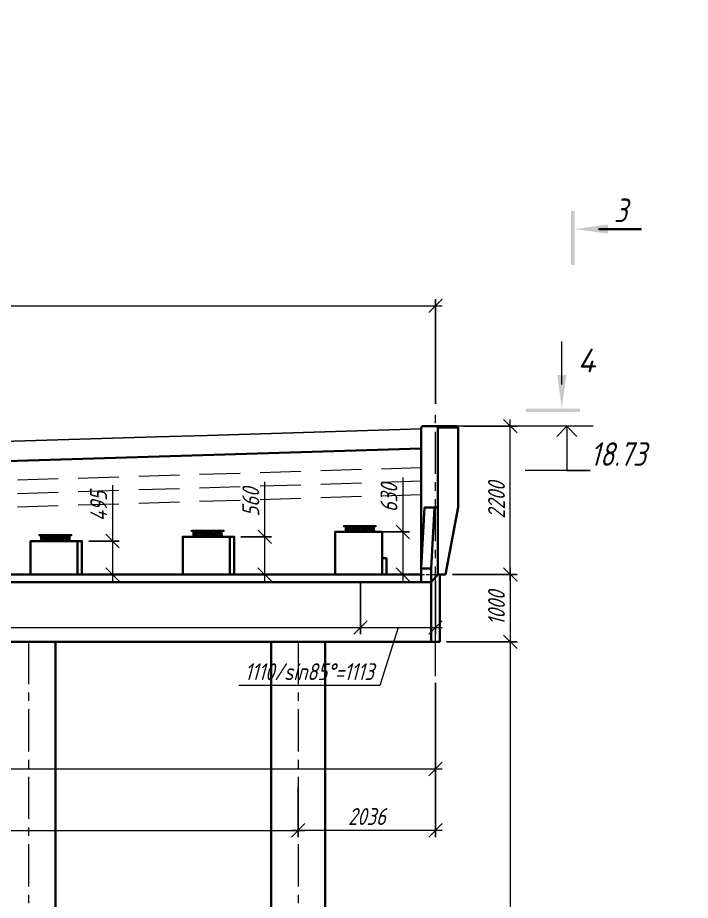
# Model space of a CAD drawing. Header units: millimetres. Extents: x 265754 to 14267433, y -6145605 to 2433772.
# Drawn here: x 7173453 to 7183429, y 828450 to 841540 of the extents above; entities that cross this region are included whole.
import ezdxf
from ezdxf import colors
from ezdxf.entities.mleader import LeaderData, LeaderLine
from ezdxf.enums import TextEntityAlignment as Align
from ezdxf.math import Vec2, Vec3

# ---------------------------------------------------------------- set-up
doc = ezdxf.new("R2010")
doc.units = ezdxf.units.MM
doc.linetypes.add('осевая', pattern=[2, 1.25, -0.25, 0.25, -0.25])
doc.linetypes.add('Штриховая', pattern=[3, 2, -1])
for name, color, linetype, lineweight in [('04_Невидимые', 3, 'Continuous', 13), ('1-Бетон', 106, 'Continuous', 35), ('ИС_TXT', 4, 'Continuous', 18), ('ИС_TXT_ЗГЛ', 1, 'Continuous', 35), ('ИС_Выноски', 3, 'Continuous', 18), ('ИС_Невид', 4, 'Штриховая', 18), ('ИС_ОПОР_Тон', 3, 'Continuous', 18), ('ИС_Ось', 3, 'осевая', 18), ('ИС_Размер', 3, 'Continuous', 18), ('ИС_Тонкая', 3, 'Continuous', 18), ('ИС_Штр', 3, 'Continuous', 9)]:
    doc.layers.add(name, color=color, linetype=linetype, lineweight=lineweight)
doc.layers.add('_Defpoints', color=8, linetype='Continuous', plot=False)
doc.styles.add('0', font='isocpeur.ttf', dxfattribs={"width": 0.8, "oblique": 15})
doc.styles.add('ISOCPEUR', font='isocpeur.ttf', dxfattribs={"width": 0.8, "oblique": 15, "height": 2.5})
doc.styles.add('Mis(m)', font='isocpeui.ttf')
doc.dimstyles.new('М100', dxfattribs={"dimscale": 100, "dimtxt": 2.5, "dimasz": 2, "dimexe": 1, "dimexo": 1, "dimgap": 0.8, "dimtad": 1, "dimdec": 0, "dimzin": 0, "dimdsep": 46, "dimtxsty": '0', "dimblk": 'OBLIQUE', "dimcen": 0.09, "dimdle": 1, "dimclrd": 256, "dimclre": 256, "dimclrt": 256, "dimadec": 4, "dimazin": 0, "dimtfac": 1, "dimtdec": 0, "dimtmove": 1, "dimatfit": 2, "dimfxl": 1, "dimtolj": 1, "dimtzin": 0, "dimlwd": -1, "dimarcsym": 0})

# ---------------------------------------------------------------- blocks, each defined once
blk = doc.blocks.new('*U1877')
blk.add_line((3.8, -1.16), (10.2, -1.16))
for points in [[(-0.25, 1.51), (0.25, 1.51), (-0.25, -6.49), (0.25, -6.49)], [(5.2, -0.5), (0.2, -1.16), (5.2, -1.16), (5.2, -1.82)]]:
    blk.add_solid(points)
at = {"style": '0', "oblique": 15, "width": 0.8}
for tag, p in [('ВЕРХ', (7.06, 1.62)), ('НИЗ', (7, -226.85))]:
    blk.add_attdef(tag, text='', height=3.5, dxfattribs=at).set_placement(p, align=Align.MIDDLE_CENTER)
blk = doc.blocks.new('*U1891')
at = {"layer": '1-Бетон'}
blk.add_line((400, -4250), (400, 4250), dxfattribs=at)
blk.add_lwpolyline([(400, -4250), (400, 4750), (-400, 4750), (-400, -4250), (400, -4250)], dxfattribs=at)
at = {"layer": 'ИС_Ось', "ltscale": 500}
blk.add_lwpolyline([(0, 4750), (0, -4250)], dxfattribs=at)
blk = doc.blocks.new('*U1892')
at = {"layer": '1-Бетон', "color": 0, "linetype": 'ByBlock', "lineweight": -2, "transparency": 16777216}
for p in [(0, 0), (4000, 0), (8000, 0), (12000, 0)]:
    blk.add_blockref('*U1891', p, dxfattribs=at)
blk = doc.blocks.new('_OBLIQUE')
at = {"color": 0, "linetype": 'ByBlock', "lineweight": -2}
blk.add_line((0.5, 0.5), (-0.5, -0.5), dxfattribs=at)
blk = doc.blocks.new('*D1898')
at = {"layer": 'Defpoints', "color": 0, "transparency": 16777216}
for p in [(7179715, 832283), (7178464, 823283), (7180759, 823283)]:
    blk.add_point(p, dxfattribs=at)
at = {"layer": 'ИС_Размер', "transparency": 16777216}
blk.add_line((7180759, 832383), (7180759, 823183), dxfattribs=at)
at = {"layer": 'ИС_Размер', "lineweight": -2, "transparency": 16777216}
for p, q in [((7179815, 832283), (7180859, 832283)), ((7178564, 823283), (7180859, 823283))]:
    blk.add_line(p, q, dxfattribs=at)
at = {"layer": 'ИС_Размер', "transparency": 16777216, "xscale": 200, "yscale": 200, "zscale": 200}
for p, rotation in [((7180759, 832283), 90), ((7180759, 823283), 270)]:
    blk.add_blockref('_OBLIQUE', p, dxfattribs=dict(at, rotation=rotation))
at = {"layer": 'ИС_Размер', "transparency": 16777216, "insert": (7180554, 827783), "char_height": 250, "attachment_point": 5, "rotation": 90, "style": '0'}
blk.add_mtext('\\A1;9000', dxfattribs=at)
blk = doc.blocks.new('*D1902')
at = {"layer": 'Defpoints', "color": 0, "transparency": 16777216}
for p in [(7179800, 833283), (7179715, 832283), (7180759, 832283)]:
    blk.add_point(p, dxfattribs=at)
at = {"layer": 'ИС_Размер', "transparency": 16777216}
blk.add_line((7180759, 833383), (7180759, 832183), dxfattribs=at)
at = {"layer": 'ИС_Размер', "lineweight": -2, "transparency": 16777216}
for p, q in [((7179900, 833283), (7180859, 833283)), ((7179815, 832283), (7180859, 832283))]:
    blk.add_line(p, q, dxfattribs=at)
at = {"layer": 'ИС_Размер', "transparency": 16777216, "xscale": 200, "yscale": 200, "zscale": 200}
for p, rotation in [((7180759, 833283), 90), ((7180759, 832283), 270)]:
    blk.add_blockref('_OBLIQUE', p, dxfattribs=dict(at, rotation=rotation))
at = {"layer": 'ИС_Размер', "transparency": 16777216, "insert": (7180554, 832783), "char_height": 250, "attachment_point": 5, "rotation": 90, "style": '0'}
blk.add_mtext('\\A1;1000', dxfattribs=at)
blk = doc.blocks.new('*D1951')
at = {"layer": 'Defpoints', "color": 0, "transparency": 16777216}
for p in [(7179964, 835482), (7180759, 835482), (7179800, 833283)]:
    blk.add_point(p, dxfattribs=at)
at = {"layer": 'ИС_Размер', "transparency": 16777216}
blk.add_line((7180759, 833183), (7180759, 835582), dxfattribs=at)
at = {"layer": 'ИС_Размер', "lineweight": -2, "transparency": 16777216}
for p, q in [((7180064, 835482), (7180859, 835482)), ((7179900, 833283), (7180859, 833283))]:
    blk.add_line(p, q, dxfattribs=at)
at = {"layer": 'ИС_Размер', "transparency": 16777216, "xscale": 200, "yscale": 200, "zscale": 200}
for p, rotation in [((7180759, 835482), 90), ((7180759, 833283), 270)]:
    blk.add_blockref('_OBLIQUE', p, dxfattribs=dict(at, rotation=rotation))
at = {"layer": 'ИС_Размер', "transparency": 16777216, "insert": (7180554, 834383), "char_height": 250, "attachment_point": 5, "rotation": 90, "style": '0'}
blk.add_mtext('\\A1;2200', dxfattribs=at)
blk = doc.blocks.new('*D1962')
at = {"layer": 'Defpoints', "color": 0, "transparency": 16777216}
for p in [(7174406, 833778), (7174406, 833283), (7174858, 833283)]:
    blk.add_point(p, dxfattribs=at)
at = {"layer": 'ИС_Размер', "transparency": 16777216}
for p, q in [((7174858, 834607), (7174858, 833778)), ((7174858, 833878), (7174858, 833183))]:
    blk.add_line(p, q, dxfattribs=at)
at = {"layer": 'ИС_Размер', "lineweight": -2, "transparency": 16777216}
for p, q in [((7174506, 833778), (7174958, 833778)), ((7174506, 833283), (7174958, 833283))]:
    blk.add_line(p, q, dxfattribs=at)
at = {"layer": 'ИС_Размер', "transparency": 16777216, "xscale": 200, "yscale": 200, "zscale": 200}
for p, rotation in [((7174858, 833778), 90), ((7174858, 833283), 270)]:
    blk.add_blockref('_OBLIQUE', p, dxfattribs=dict(at, rotation=rotation))
at = {"layer": 'ИС_Размер', "transparency": 16777216, "insert": (7174653, 834294), "char_height": 250, "attachment_point": 5, "rotation": 90, "style": '0'}
blk.add_mtext('\\A1;495', dxfattribs=at)
blk = doc.blocks.new('*D1963')
at = {"layer": 'Defpoints', "color": 0, "transparency": 16777216}
for p in [(7176665, 833843), (7176665, 833283), (7177116, 833283)]:
    blk.add_point(p, dxfattribs=at)
at = {"layer": 'ИС_Размер', "transparency": 16777216}
for p, q in [((7177116, 834658), (7177116, 833843)), ((7177116, 833943), (7177116, 833183))]:
    blk.add_line(p, q, dxfattribs=at)
at = {"layer": 'ИС_Размер', "lineweight": -2, "transparency": 16777216}
for p, q in [((7176765, 833843), (7177216, 833843)), ((7176765, 833283), (7177216, 833283))]:
    blk.add_line(p, q, dxfattribs=at)
at = {"layer": 'ИС_Размер', "transparency": 16777216, "xscale": 200, "yscale": 200, "zscale": 200}
for p, rotation in [((7177116, 833843), 90), ((7177116, 833283), 270)]:
    blk.add_blockref('_OBLIQUE', p, dxfattribs=dict(at, rotation=rotation))
at = {"layer": 'ИС_Размер', "transparency": 16777216, "insert": (7176911, 834354), "char_height": 250, "attachment_point": 5, "rotation": 90, "style": '0'}
blk.add_mtext('\\A1;560', dxfattribs=at)
blk = doc.blocks.new('*D1964')
at = {"layer": 'Defpoints', "color": 0, "transparency": 16777216}
for p in [(7178714, 833913), (7178714, 833283), (7179165, 833283)]:
    blk.add_point(p, dxfattribs=at)
at = {"layer": 'ИС_Размер', "transparency": 16777216}
for p, q in [((7179165, 834721), (7179165, 833913)), ((7179165, 834013), (7179165, 833183))]:
    blk.add_line(p, q, dxfattribs=at)
at = {"layer": 'ИС_Размер', "lineweight": -2, "transparency": 16777216}
for p, q in [((7178814, 833913), (7179265, 833913)), ((7178814, 833283), (7179265, 833283))]:
    blk.add_line(p, q, dxfattribs=at)
at = {"layer": 'ИС_Размер', "transparency": 16777216, "xscale": 200, "yscale": 200, "zscale": 200}
for p, rotation in [((7179165, 833913), 90), ((7179165, 833283), 270)]:
    blk.add_blockref('_OBLIQUE', p, dxfattribs=dict(at, rotation=rotation))
at = {"layer": 'ИС_Размер', "transparency": 16777216, "insert": (7178960, 834417), "char_height": 250, "attachment_point": 5, "rotation": 90, "style": '0'}
blk.add_mtext('\\A1;630', dxfattribs=at)
blk = doc.blocks.new('*D1990')
at = {"layer": 'Defpoints', "color": 0, "transparency": 16777216}
for p in [(7163840, 832283), (7179650, 831774), (7179650, 830398)]:
    blk.add_point(p, dxfattribs=at)
at = {"layer": 'ИС_Размер', "lineweight": -2, "transparency": 16777216}
for p, q in [((7163840, 832183), (7163840, 830298)), ((7179650, 831674), (7179650, 830298))]:
    blk.add_line(p, q, dxfattribs=at)
at = {"layer": 'ИС_Размер', "transparency": 16777216}
blk.add_line((7163740, 830398), (7179750, 830398), dxfattribs=at)
at = {"layer": 'ИС_Размер', "transparency": 16777216, "xscale": 200, "yscale": 200, "zscale": 200, "rotation": 180}
blk.add_blockref('_OBLIQUE', (7163840, 830398), dxfattribs=at)
at = {"layer": 'ИС_Размер', "transparency": 16777216, "xscale": 200, "yscale": 200, "zscale": 200}
blk.add_blockref('_OBLIQUE', (7179650, 830398), dxfattribs=at)
at = {"layer": 'ИС_Размер', "transparency": 16777216, "insert": (7171745, 830603), "char_height": 250, "attachment_point": 5, "style": '0'}
blk.add_mtext('\\A1;15810', dxfattribs=at)
blk = doc.blocks.new('*D1991')
at = {"layer": 'Defpoints', "color": 0, "transparency": 16777216}
for p in [(7165614, 830310), (7177614, 829792), (7177614, 829488)]:
    blk.add_point(p, dxfattribs=at)
at = {"layer": 'ИС_Размер', "lineweight": -2, "transparency": 16777216}
for p, q in [((7165614, 830210), (7165614, 829388)), ((7177614, 829692), (7177614, 829388))]:
    blk.add_line(p, q, dxfattribs=at)
at = {"layer": 'ИС_Размер', "transparency": 16777216}
blk.add_line((7165514, 829488), (7177714, 829488), dxfattribs=at)
at = {"layer": 'ИС_Размер', "transparency": 16777216, "xscale": 200, "yscale": 200, "zscale": 200, "rotation": 180}
blk.add_blockref('_OBLIQUE', (7165614, 829488), dxfattribs=at)
at = {"layer": 'ИС_Размер', "transparency": 16777216, "xscale": 200, "yscale": 200, "zscale": 200}
blk.add_blockref('_OBLIQUE', (7177614, 829488), dxfattribs=at)
at = {"layer": 'ИС_Размер', "transparency": 16777216, "insert": (7171614, 829693), "char_height": 250, "attachment_point": 5, "style": '0'}
blk.add_mtext('\\A1;3x4000=12000', dxfattribs=at)
blk = doc.blocks.new('*D1994')
at = {"layer": 'Defpoints', "color": 0, "transparency": 16777216}
for p in [(7164989, 833283), (7178537, 833283), (7178537, 832495)]:
    blk.add_point(p, dxfattribs=at)
at = {"layer": 'ИС_Размер', "lineweight": -2, "transparency": 16777216}
for p, q in [((7164989, 833183), (7164989, 832395)), ((7178537, 833183), (7178537, 832395))]:
    blk.add_line(p, q, dxfattribs=at)
at = {"layer": 'ИС_Размер', "transparency": 16777216}
blk.add_line((7164889, 832495), (7178637, 832495), dxfattribs=at)
at = {"layer": 'ИС_Размер', "transparency": 16777216, "xscale": 200, "yscale": 200, "zscale": 200, "rotation": 180}
blk.add_blockref('_OBLIQUE', (7164989, 832495), dxfattribs=at)
at = {"layer": 'ИС_Размер', "transparency": 16777216, "xscale": 200, "yscale": 200, "zscale": 200}
blk.add_blockref('_OBLIQUE', (7178537, 832495), dxfattribs=at)
at = {"layer": 'ИС_Размер', "transparency": 16777216, "insert": (7171763, 832725), "char_height": 250, "attachment_point": 5, "style": '0', "bg_fill": 3, "box_fill_scale": 1.1, "bg_fill_color": 256, "bg_fill_true_color": 13158600, "bg_fill_transparency": 0}
blk.add_mtext('\\A1;6x(2250/sin85%%D)=13548', dxfattribs=at)
blk = doc.blocks.new('*D1992')
at = {"layer": 'Defpoints', "color": 0, "transparency": 16777216}
for p in [(7179650, 831774), (7177614, 830232), (7177614, 829488)]:
    blk.add_point(p, dxfattribs=at)
at = {"layer": 'ИС_Размер', "lineweight": -2, "transparency": 16777216}
for p, q in [((7179650, 831674), (7179650, 829388)), ((7177614, 830132), (7177614, 829388))]:
    blk.add_line(p, q, dxfattribs=at)
at = {"layer": 'ИС_Размер', "transparency": 16777216}
blk.add_line((7179750, 829488), (7177514, 829488), dxfattribs=at)
at = {"layer": 'ИС_Размер', "transparency": 16777216, "xscale": 200, "yscale": 200, "zscale": 200, "rotation": 180}
blk.add_blockref('_OBLIQUE', (7177614, 829488), dxfattribs=at)
at = {"layer": 'ИС_Размер', "transparency": 16777216, "xscale": 200, "yscale": 200, "zscale": 200}
blk.add_blockref('_OBLIQUE', (7179650, 829488), dxfattribs=at)
at = {"layer": 'ИС_Размер', "transparency": 16777216, "insert": (7178632, 829693), "char_height": 250, "attachment_point": 5, "style": '0'}
blk.add_mtext('\\A1;2036', dxfattribs=at)
blk = doc.blocks.new('*D1996')
at = {"layer": 'Defpoints', "color": 0, "transparency": 16777216}
for p in [(7178537, 833283), (7179650, 833283), (7179650, 832495)]:
    blk.add_point(p, dxfattribs=at)
at = {"layer": 'ИС_Размер', "lineweight": -2, "transparency": 16777216}
for p, q in [((7178537, 833183), (7178537, 832395)), ((7179650, 833183), (7179650, 832395))]:
    blk.add_line(p, q, dxfattribs=at)
at = {"layer": 'ИС_Размер', "transparency": 16777216}
for p, q in [((7178437, 832495), (7179750, 832495)), ((7179094, 832495), (7178822, 831636)), ((7178822, 831636), (7176735, 831636))]:
    blk.add_line(p, q, dxfattribs=at)
at = {"layer": 'ИС_Размер', "transparency": 16777216, "xscale": 200, "yscale": 200, "zscale": 200, "rotation": 180}
blk.add_blockref('_OBLIQUE', (7178537, 832495), dxfattribs=at)
at = {"layer": 'ИС_Размер', "transparency": 16777216, "xscale": 200, "yscale": 200, "zscale": 200}
blk.add_blockref('_OBLIQUE', (7179650, 832495), dxfattribs=at)
at = {"layer": 'ИС_Размер', "transparency": 16777216, "insert": (7177778, 831841), "char_height": 250, "attachment_point": 5, "style": '0'}
blk.add_mtext('\\A1;1110/sin85%%D=1113', dxfattribs=at)
blk = doc.blocks.new('*D2002')
at = {"layer": 'Defpoints', "color": 0, "transparency": 16777216}
for p in [(7179650, 837266), (7179650, 835713), (7163815, 832857)]:
    blk.add_point(p, dxfattribs=at)
at = {"layer": 'ИС_Размер', "lineweight": -2, "transparency": 16777216}
for p, q in [((7163815, 832957), (7163815, 837366)), ((7179650, 835813), (7179650, 837366))]:
    blk.add_line(p, q, dxfattribs=at)
at = {"layer": 'ИС_Размер', "transparency": 16777216}
blk.add_line((7163715, 837266), (7179750, 837266), dxfattribs=at)
at = {"layer": 'ИС_Размер', "transparency": 16777216, "xscale": 200, "yscale": 200, "zscale": 200, "rotation": 180}
blk.add_blockref('_OBLIQUE', (7163815, 837266), dxfattribs=at)
at = {"layer": 'ИС_Размер', "transparency": 16777216, "xscale": 200, "yscale": 200, "zscale": 200}
blk.add_blockref('_OBLIQUE', (7179650, 837266), dxfattribs=at)
at = {"layer": 'ИС_Размер', "transparency": 16777216, "insert": (7171732, 837471), "char_height": 250, "attachment_point": 5, "style": '0'}
blk.add_mtext('\\A1;15530/sin85%%D=15836', dxfattribs=at)
blk = doc.blocks.new('_None')
blk = doc.blocks.new('*U2041')
at = {"layer": 'ИС_Тонкая'}
blk.add_line((353.43, 3.8), (353.43, 10.2), dxfattribs=at)
for points in [[(352.77, 5.2), (353.43, 0.2), (353.43, 5.2), (354.09, 5.2)], [(356.1, 0.25), (356.1, -0.25), (348.1, 0.25), (348.1, -0.25)]]:
    blk.add_solid(points, dxfattribs=at)
at = {"layer": 'ИС_TXT', "style": 'Mis(m)'}
blk.add_attdef('ЛЕВО', text='', height=3.5, dxfattribs=at).set_placement((-3.09, 7.36), align=Align.MIDDLE_RIGHT)
blk.add_attdef('ПРАВО', text='', height=3.5, dxfattribs=at).set_placement((355.76, 7.36), align=Align.MIDDLE_LEFT)
blk = doc.blocks.new('_Open90')
at = {"color": 0, "linetype": 'ByBlock', "lineweight": -2}
for p, q in [((-0.5, 0.5), (0, 0)), ((0, 0), (-1, 0)), ((0, 0), (-0.5, -0.5))]:
    blk.add_line(p, q, dxfattribs=at)

msp = doc.modelspace()

# ---------------------------------------------------------------- hatches: boundary and pattern name
at = {"layer": 'ИС_Штр', "ltscale": 0.4}
h = msp.add_hatch(dxfattribs=at)
h.set_pattern_fill('ANSI35', color=256, scale=5, angle=90)
h.set_pattern_definition([(135, (29394.51, 217.935), (-22.4506403, -22.4506403), []), (135, (29394.51, 240.386), (-22.4506403, -22.4506403), [39.6875, -7.9375, 0, -7.9375])])
edge = h.paths.add_edge_path()
edge.add_line((7178708.3918, 833990.7477), (7178308.3918, 833990.7477))
edge.add_line((7178308.3918, 833990.7477), (7178308.3918, 833912.7477))
edge.add_line((7178308.3918, 833912.7477), (7178746.1743, 833912.7477))
edge.add_line((7178746.1743, 833912.7477), (7178746.1743, 833990.7477))
h = msp.add_hatch(dxfattribs=at)
h.set_pattern_fill('ANSI35', color=256, scale=5, angle=90)
h.set_pattern_definition([(135, (24878.51, 82.935), (-22.4506403, -22.4506403), []), (135, (24878.51, 105.386), (-22.4506403, -22.4506403), [39.6875, -7.9375, 0, -7.9375])])
edge = h.paths.add_edge_path()
edge.add_line((7174192.3918, 833855.7477), (7173792.3918, 833855.7477))
edge.add_line((7173792.3918, 833855.7477), (7173792.3918, 833777.7477))
edge.add_line((7173792.3918, 833777.7477), (7174230.1743, 833777.7477))
edge.add_line((7174230.1743, 833777.7477), (7174230.1743, 833855.7477))
h = msp.add_hatch(dxfattribs=at)
h.set_pattern_fill('ANSI35', color=256, scale=5, angle=90)
h.set_pattern_definition([(135, (27136.51, 147.935), (-22.4506403, -22.4506403), []), (135, (27136.51, 170.386), (-22.4506403, -22.4506403), [39.6875, -7.9375, 0, -7.9375])])
edge = h.paths.add_edge_path()
edge.add_line((7176450.3918, 833920.7477), (7176050.3918, 833920.7477))
edge.add_line((7176050.3918, 833920.7477), (7176050.3918, 833842.7477))
edge.add_line((7176050.3918, 833842.7477), (7176488.1743, 833842.7477))
edge.add_line((7176488.1743, 833842.7477), (7176488.1743, 833920.7477))

# ---------------------------------------------------------------- linework, layer by layer
at = {"layer": '04_Невидимые'}
for points in [[(7178766.1743, 833990.7477), (7178288.3918, 833990.7477), (7178288.3918, 834010.7477), (7178766.1743, 834010.7477)], [(7174250.1743, 833855.7477), (7173772.3918, 833855.7477), (7173772.3918, 833875.7477), (7174250.1743, 833875.7477)], [(7176508.1743, 833920.7477), (7176030.3918, 833920.7477), (7176030.3918, 833940.7477), (7176508.1743, 833940.7477)]]:
    msp.add_lwpolyline(points, close=True, dxfattribs=at)
at = {"layer": '1-Бетон'}
for p, q in [((7179434.6479, 835462.258), (7179454.6479, 835482.258)), ((7179684.6479, 835462.258), (7179664.6479, 835482.258)), ((7179684.6479, 835462.258), (7179684.6479, 833282.7477)), ((7179684.6479, 835462.258), (7179984.2206, 835462.258)), ((7179984.2206, 835462.258), (7179964.2206, 835482.258)), ((7148263.8832, 834196.7097), (7179434.6479, 835151.4757)), ((7179434.6479, 833369.7082), (7179486.1086, 834274.7702)), ((7179684.6479, 834274.7702), (7179486.1086, 834274.7702)), ((7179585.8543, 833369.7082), (7179636.1086, 834274.7702)), ((7179800.3077, 833282.7477), (7179984.2206, 834283.0375)), ((7179434.6479, 833369.7082), (7179585.8543, 833369.7082)), ((7179585.8543, 833369.7082), (7179585.8543, 833167.7477)), ((7163839.5202, 833167.7477), (7179585.8543, 833167.7477)), ((7179585.8543, 833167.7477), (7179684.6479, 833282.7477)), ((7179585.8543, 833167.7477), (7179585.8543, 832282.7477)), ((7179714.7155, 833282.7477), (7179800.3077, 833282.7477))]:
    msp.add_line(p, q, dxfattribs=at)
for points in [[(7179434.6479, 833167.7477), (7179434.6479, 835462.258), (7179454.6479, 835482.258), (7179964.2206, 835482.258), (7179984.2206, 835462.258), (7179984.2206, 834283.0375)], [(7176664.7708, 833282.7477), (7176664.7708, 833842.7477), (7176599.1073, 833842.7477)], [(7174406.7708, 833282.7477), (7174406.7708, 833777.7477), (7174341.1073, 833777.7477)], [(7178922.7708, 833282.7477), (7178922.7708, 833522.7477), (7178857.1073, 833522.7477)], [(7179714.7155, 832282.7477), (7163839.5202, 832282.7477), (7163839.5202, 833282.7477), (7179434.6479, 833282.7477)], [(7179684.6479, 833282.7477), (7179714.7155, 833282.7477), (7179714.7155, 832282.7477)]]:
    msp.add_lwpolyline(points, dxfattribs=at)
for points in [[(7176599.1073, 833842.7477), (7175901.6762, 833842.7477), (7175901.6762, 833282.7477), (7176599.1073, 833282.7477)], [(7178857.1073, 833912.7477), (7178159.6762, 833912.7477), (7178159.6762, 833282.7477), (7178857.1073, 833282.7477)], [(7174341.1073, 833777.7477), (7173643.6762, 833777.7477), (7173643.6762, 833282.7477), (7174341.1073, 833282.7477)]]:
    msp.add_lwpolyline(points, close=True, dxfattribs=at)
at = {"layer": '_Defpoints'}
msp.add_lwpolyline([(7148263.8832, 834485.7477), (7150214.2856, 834563.7638), (7150964.2856, 834586.2638), (7154914.2856, 834704.7638), (7159864.2856, 834853.2638), (7161764.2856, 834910.2638), (7162864.2856, 834943.2638), (7167814.2856, 835091.7638), (7171764.2856, 835210.2638), (7175514.2856, 835322.7638), (7176264.2856, 835345.2638), (7179434.6479, 835440.3747)], dxfattribs=at)
at = {"layer": 'ИС_Невид', "ltscale": 300}
for p, q in [((7148263.8832, 833914.0875), (7179434.6479, 834868.8536)), ((7148263.8832, 833714.0875), (7179434.6479, 834668.8536)), ((7148263.8832, 833514.0875), (7179434.6479, 834468.8536))]:
    msp.add_line(p, q, dxfattribs=at)
at = {"layer": 'ИС_Невид', "ltscale": 25}
msp.add_line((7179434.6479, 833282.7477), (7179684.6479, 833282.7477), dxfattribs=at)
at = {"layer": 'ИС_ОПОР_Тон'}
for p, q in [((7178720.4966, 833990.7477), (7178720.4966, 833912.7477)), ((7178740.4966, 834010.7477), (7178740.4966, 833990.7477)), ((7174204.4966, 833855.7477), (7174204.4966, 833777.7477)), ((7174224.4966, 833875.7477), (7174224.4966, 833855.7477)), ((7176462.4966, 833920.7477), (7176462.4966, 833842.7477)), ((7176482.4966, 833940.7477), (7176482.4966, 833920.7477))]:
    msp.add_line(p, q, dxfattribs=at)
at = {"layer": 'ИС_Ось', "ltscale": 500}
msp.add_line((7179650.2849, 831774.3838), (7179650.2849, 835712.7913), dxfattribs=at)
at = {"layer": 'ИС_Размер', "color": 1, "ltscale": 65.21739}
msp.add_line((7181985.995, 835480.3066), (7179964.0011, 835480.3066), dxfattribs=at)
at = {"layer": 'ИС_Размер'}
for points in [[(7178708.3918, 833990.7477), (7178308.3918, 833990.7477), (7178308.3918, 833912.7477), (7178746.1743, 833912.7477), (7178746.1743, 833990.7477)], [(7174192.3918, 833855.7477), (7173792.3918, 833855.7477), (7173792.3918, 833777.7477), (7174230.1743, 833777.7477), (7174230.1743, 833855.7477)], [(7176450.3918, 833920.7477), (7176050.3918, 833920.7477), (7176050.3918, 833842.7477), (7176488.1743, 833842.7477), (7176488.1743, 833920.7477)]]:
    msp.add_lwpolyline(points, dxfattribs=at)

# ---------------------------------------------------------------- block references
at = {"layer": '1-Бетон', "xscale": -1}
msp.add_blockref('*U1892', (7177613.8832, 827532.7477), dxfattribs=at)
at = {"layer": 'ИС_TXT_ЗГЛ', "ltscale": 200}
ref = msp.add_blockref('*U1877', (7181686.4095, 838520.1616), dxfattribs=dict(at, xscale=100, yscale=100, zscale=100))
ref.add_attrib('ВЕРХ', '3', dxfattribs={"layer": '0', "height": 350, "style": '0', "oblique": 15, "width": 0.8}).set_placement((7182392.812, 838681.8811), align=Align.MIDDLE_CENTER)
ref = msp.add_blockref('*U2041', (7146180.2442, 835718.8076), dxfattribs=dict(at, xscale=100, yscale=100, zscale=100))
ref.add_attrib('ПРАВО', '4', dxfattribs={"layer": 'ИС_TXT', "height": 350, "style": 'Mis(m)'}).set_placement((7181755.9221, 836455.0872), align=Align.MIDDLE_LEFT)

# ---------------------------------------------------------------- dimensions: what is measured, and where the dimension line sits
at = {"layer": 'ИС_Размер'}
for base, p1, p2, angle, picture, middle in [((7180759.2206, 835482.258), (7179800.3077, 833282.7477), (7179964.2206, 835482.258), 90, '*D1951', (7180554.2206, 834382.5028)), ((7180759.2206, 832282.7477), (7179800.3077, 833282.7477), (7179714.7155, 832282.7477), 90, '*D1902', (7180554.2206, 832782.7477)), ((7180759.2206, 823282.7477), (7179714.7155, 832282.7477), (7178464.0492, 823282.7477), 90, '*D1898', (7180554.2206, 827782.7477)), ((7177613.8832, 829488.2475), (7179650.2849, 831774.3838), (7177613.8832, 830231.6715), 180, '*D1992', (7178632.0841, 829693.2475))]:
    dim = msp.add_linear_dim(base=base, p1=p1, p2=p2, angle=angle, dimstyle='М100', dxfattribs=at)
    dim.commit()
    dim.dimension.update_dxf_attribs({"geometry": picture, "text_midpoint": middle})
for base, p1, p2, picture, middle in [((7174857.6015, 833282.7477), (7174406.1766, 833777.7477), (7174406.1766, 833282.7477), '*D1962', (7174789.6002, 834293.9412)), ((7177116.1958, 833282.7477), (7176664.7708, 833842.7477), (7176664.7708, 833282.7477), '*D1963', (7177048.1944, 834354.4019)), ((7179165.3081, 833282.7477), (7178713.8832, 833912.7477), (7178713.8832, 833282.7477), '*D1964', (7179097.3068, 834417.246))]:
    dim = msp.add_linear_dim(base=base, p1=p1, p2=p2, angle=90, dimstyle='М100', dxfattribs=at)
    dim.commit()
    dim.dimension.update_dxf_attribs({"geometry": picture, "text_midpoint": middle, "dimtype": 160})
dim = msp.add_linear_dim(base=(7179650.2849, 830397.5601), p1=(7163839.5202, 832282.7477), p2=(7179650.2849, 831774.3838), dimstyle='М100', override={"dimrnd": 5}, dxfattribs=at)
dim.commit()
dim.dimension.update_dxf_attribs({"geometry": '*D1990', "text_midpoint": (7171744.9026, 830602.5601)})
dim = msp.add_linear_dim(base=(7177613.8832, 829488.2475), p1=(7165613.8832, 830310.3035), p2=(7177613.8832, 829791.5443), text='3x4000=<>', dimstyle='М100', dxfattribs=at)
dim.commit()
dim.dimension.update_dxf_attribs({"geometry": '*D1991', "text_midpoint": (7171613.8832, 829693.2475)})

# ---------------------------------------------------------------- leaders
at = {"layer": 'ИС_Выноски'}
ml = msp.add_multileader_mtext('Standard', dxfattribs=at)
ml.set_content('Ось трассы', color=256, style='ISOCPEUR')
ml.set_leader_properties(color=256, linetype='ByLayer', lineweight=-1)
ml.set_arrow_properties(name='NONE')
ml.build(insert=Vec2(0, 0))
ml.multileader.update_dxf_attribs({"text_left_attachment_type": 6, "text_right_attachment_type": 6, "dogleg_length": 0.36, "arrow_head_size": 300, "scale": 50})
ctx = ml.context
ctx.base_point, ctx.scale, ctx.char_height, ctx.arrow_head_size, ctx.landing_gap_size, ctx.plane_origin = Vec3(7160398.2725, 838965.7466), 50, 250, 300, 4.5, Vec3(7168962.4795, 833266.789)
ctx.left_attachment, ctx.right_attachment, ctx.text_align_type = 6, 6, 1
notes = []
notes.append((ctx, [(1, (1, 1, 0), (7161894.5202, 838965.7466), (-1, 0), 40.2604, [(1, [(7161894.5202, 838767.7984)], 0, [])])]))
ctx.mtext.insert, ctx.mtext.width, ctx.mtext.alignment, ctx.mtext.flow_direction = Vec3(7161126.2661, 839290.7466), 2049.625884, 2, 5
ml = msp.add_multileader_mtext('Standard', dxfattribs=at)
ml.set_content('Ось моста', color=256, style='ISOCPEUR')
ml.set_leader_properties(color=256, linetype='ByLayer', lineweight=-1)
ml.set_arrow_properties(name='NONE')
ml.build(insert=Vec2(0, 0))
ml.multileader.update_dxf_attribs({"text_left_attachment_type": 6, "text_right_attachment_type": 6, "dogleg_length": 0.36, "arrow_head_size": 300, "scale": 50})
ctx = ml.context
ctx.base_point, ctx.scale, ctx.char_height, ctx.arrow_head_size, ctx.landing_gap_size, ctx.plane_origin = Vec3(7163854.7806, 838965.7466), 50, 250, 300, 4.5, Vec3(7170882.4795, 833266.789)
ctx.left_attachment, ctx.right_attachment, ctx.text_align_type = 6, 6, 1
notes.append((ctx, [(0, (1, 1, 0), (7163814.5202, 838965.7466), (1, 0), 40.2604, [(1, [(7163814.5202, 838767.7984)], 0, [])])]))
ctx.mtext.insert, ctx.mtext.width, ctx.mtext.alignment, ctx.mtext.flow_direction = Vec3(7164522.7743, 839265.7466), 2049.625884, 2, 5
at = {"layer": 'ИС_Размер', "color": 1, "ltscale": 65.21739}
ml = msp.add_multileader_mtext('Standard', dxfattribs=at)
ml.set_content('18.73', color=4, style='0')
ml.set_leader_properties(color=256, linetype='ByLayer', lineweight=-1)
ml.set_arrow_properties(name='OPEN90')
ml.build(insert=Vec2(0, 0))
ml.multileader.update_dxf_attribs({"text_left_attachment_type": 6, "text_right_attachment_type": 6, "dogleg_length": 2, "arrow_head_size": 300, "scale": 100})
ctx = ml.context
ctx.base_point, ctx.scale, ctx.char_height, ctx.arrow_head_size, ctx.landing_gap_size, ctx.plane_origin = Vec3(7181945.4468, 834822.9606), 100, 350, 300, 0, Vec3(7181597.0411, 835480.3066)
ctx.left_attachment, ctx.right_attachment = 6, 6
notes.append((ctx, [(0, (1, 1, 0), (7181597.0411, 834822.9606), (1, 0), 348.4058, [(0, [(7181597.0411, 835480.3066)], 0, [])])]))
ctx.mtext.insert, ctx.mtext.flow_direction = Vec3(7181945.4468, 835242.9606), 5
for ctx, leaders in notes:
    for number, flags, end, landing, length, lines in leaders:
        leader = LeaderData()
        leader.index, (leader.has_last_leader_line, leader.has_dogleg_vector, leader.attachment_direction) = number, flags
        leader.last_leader_point, leader.dogleg_vector, leader.dogleg_length = Vec3(end), Vec3(landing), length
        for number, points, colour, breaks in lines:
            line = LeaderLine()
            line.index, line.vertices, line.color, line.breaks = number, Vec3.list(points), colors.encode_raw_color(colour), breaks
            leader.lines.append(line)
        ctx.leaders.append(leader)

# ---------------------------------------------------------------- next in the draw order: dimensions: what is measured, and where the dimension line sits
at = {"layer": 'ИС_Размер'}
dim = msp.add_linear_dim(base=(7178537.2649, 832495.4248), p1=(7164989.2649, 833282.7477), p2=(7178537.2649, 833282.7477), text='6x(2250/sin85%%D)=<>', dimstyle='М100', override={"dimtfill": 1}, dxfattribs=at)
dim.commit()
dim.dimension.update_dxf_attribs({"geometry": '*D1994', "text_midpoint": (7171763.2649, 832725.4248)})

# ---------------------------------------------------------------- next in the draw order: dimensions: what is measured, and where the dimension line sits
dim = msp.add_linear_dim(base=(7179650.2849, 837265.7884), p1=(7163814.5202, 832856.5085), p2=(7179650.2849, 835712.7913), text='15530/sin85%%D=<>', dimstyle='М100', dxfattribs=at)
dim.commit()
dim.dimension.update_dxf_attribs({"geometry": '*D2002', "text_midpoint": (7171732.4026, 837470.7884)})
dim = msp.add_linear_dim(base=(7179650.2849, 832495.4248), p1=(7178537.2649, 833282.7477), p2=(7179650.2849, 833282.7477), text='1110/sin85%%D=<>', dimstyle='М100', dxfattribs=at)
dim.commit()
dim.dimension.update_dxf_attribs({"geometry": '*D1996', "text_midpoint": (7178741.8495, 831636.2204), "dimtype": 160})

doc.saveas('drawing.dxf')
